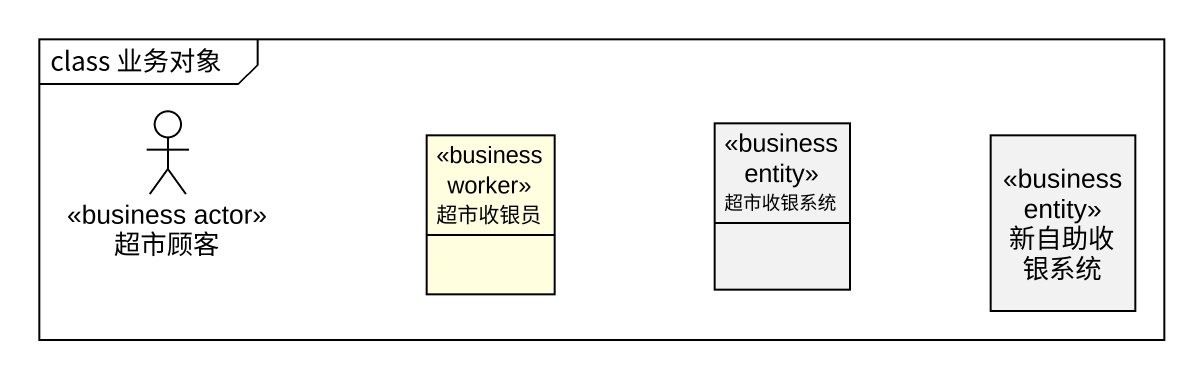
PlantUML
@startuml
mainframe class 业务对象
allowmixing
hide circle
hide empty members
actor 超市顾客 <<business actor>>
class 超市收银员 <<business worker>> #FFFFE0
class 超市收银系统 <<business entity>>
class 新自助收银系统 <<business entity>>
@enduml
